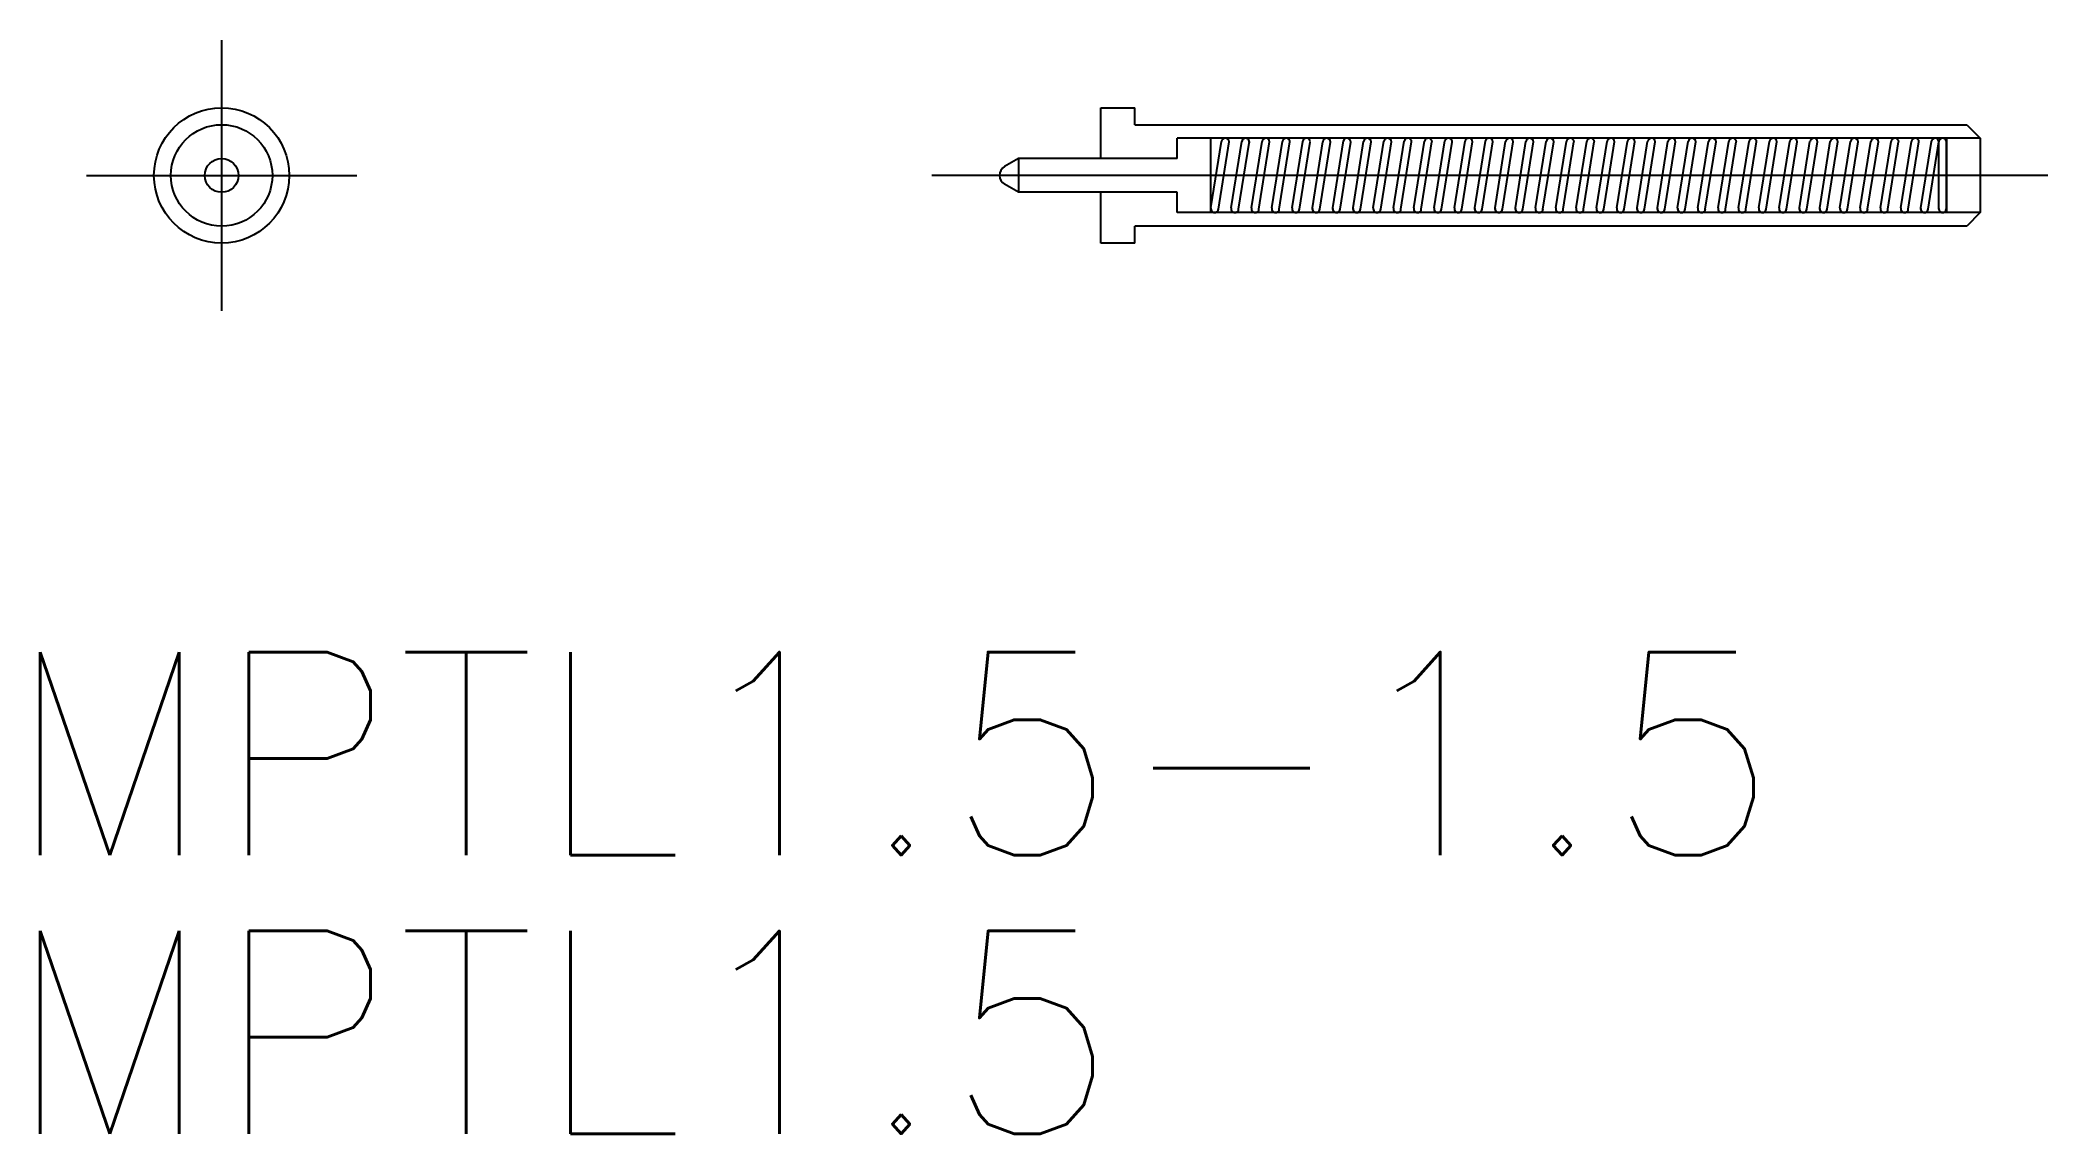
# Model space of a CAD drawing. Extents: x -2.7 to 27, y -14.2 to 2.
import ezdxf

# ---------------------------------------------------------------- set-up
doc = ezdxf.new("R2010")
doc.units = 0
doc.linetypes.add('CENTER', pattern=[50.8, 31.75, -6.35, 6.35, -6.35])
doc.linetypes.add('DASHED', pattern=[19.05, 12.7, -6.35])
doc.layers.get('0').update_dxf_attribs({"linetype": 'CONTINUOUS'})
doc.layers.add('CENTER', color=1, linetype='CENTER')
doc.styles.get("Standard").update_dxf_attribs({"font": 'txt.shx', "height": 3, "bigfont": 'bigfont.shx'})

# ---------------------------------------------------------------- blocks, each defined once
blk = doc.blocks.new('*U2')
at = {"color": 7, "linetype": 'CONTINUOUS'}
blk.add_text('MPTL1.5-1.5', height=3, dxfattribs=at).set_placement((-3.197, -10.048))
blk = doc.blocks.new('*U3')
at = {"color": 7, "linetype": 'CONTINUOUS'}
blk.add_text('MPTL1.5', height=3, dxfattribs=at).set_placement((-3.197, -14.17))

msp = doc.modelspace()

# ---------------------------------------------------------------- linework, layer by layer
at = {"color": 7, "linetype": 'CONTINUOUS'}
for p, q in [((13, 1), (13.5, 1)), ((13, 0.25), (13, 1)), ((13.5, 0.75), (13.5, 1)), ((13.5, 0.75), (25.8, 0.75)), ((25.8, 0.75), (26, 0.55)), ((26, 0.55), (14.125, 0.55)), ((14.125, 0.25), (14.125, 0.55)), ((14.625, -0.55), (14.625, 0.55)), ((14.627, -0.48), (14.783, 0.504)), ((14.736, -0.5), (14.895, 0.498)), ((14.927, -0.48), (15.083, 0.504)), ((15.036, -0.5), (15.191, 0.476)), ((15.227, -0.48), (15.383, 0.501)), ((15.336, -0.5), (15.494, 0.495)), ((15.527, -0.48), (15.683, 0.502)), ((15.636, -0.5), (15.794, 0.495)), ((15.827, -0.48), (15.983, 0.504)), ((15.936, -0.5), (16.094, 0.494)), ((16.127, -0.48), (16.282, 0.497)), ((16.236, -0.5), (16.394, 0.494)), ((16.427, -0.48), (16.584, 0.51)), ((16.536, -0.5), (16.694, 0.492)), ((16.727, -0.48), (16.883, 0.504)), ((16.836, -0.5), (16.994, 0.495)), ((17.027, -0.48), (17.184, 0.506)), ((17.136, -0.5), (17.294, 0.495)), ((17.327, -0.48), (17.484, 0.505)), ((17.436, -0.5), (17.594, 0.495)), ((17.627, -0.48), (17.784, 0.505)), ((17.736, -0.5), (17.894, 0.495)), ((17.927, -0.48), (18.084, 0.51)), ((18.036, -0.5), (18.194, 0.492)), ((18.227, -0.48), (18.384, 0.506)), ((18.336, -0.5), (18.494, 0.495)), ((18.527, -0.48), (18.684, 0.505)), ((18.636, -0.5), (18.794, 0.495)), ((18.827, -0.48), (18.983, 0.503)), ((18.936, -0.5), (19.094, 0.495)), ((19.127, -0.48), (19.283, 0.503)), ((19.236, -0.5), (19.394, 0.495)), ((19.427, -0.48), (19.583, 0.503)), ((19.536, -0.5), (19.694, 0.495)), ((19.727, -0.48), (19.883, 0.503)), ((19.836, -0.5), (19.994, 0.495)), ((20.027, -0.48), (20.183, 0.503)), ((20.136, -0.5), (20.294, 0.495)), ((20.327, -0.48), (20.483, 0.503)), ((20.436, -0.5), (20.594, 0.495)), ((20.627, -0.48), (20.783, 0.503)), ((20.736, -0.5), (20.894, 0.495)), ((20.927, -0.48), (21.083, 0.503)), ((21.036, -0.5), (21.194, 0.495)), ((21.227, -0.48), (21.383, 0.503)), ((21.336, -0.5), (21.494, 0.495)), ((21.527, -0.48), (21.683, 0.503)), ((21.636, -0.5), (21.794, 0.495)), ((21.827, -0.48), (21.983, 0.503)), ((21.936, -0.5), (22.094, 0.495)), ((22.127, -0.48), (22.283, 0.503)), ((22.236, -0.5), (22.394, 0.495)), ((22.427, -0.48), (22.583, 0.503)), ((22.536, -0.5), (22.694, 0.495)), ((22.727, -0.48), (22.883, 0.503)), ((22.836, -0.5), (22.994, 0.495)), ((23.027, -0.48), (23.183, 0.503)), ((23.136, -0.5), (23.294, 0.495)), ((23.327, -0.48), (23.483, 0.503)), ((23.436, -0.5), (23.594, 0.495)), ((23.627, -0.48), (23.783, 0.503)), ((23.736, -0.5), (23.894, 0.495)), ((23.927, -0.48), (24.083, 0.503)), ((24.036, -0.5), (24.194, 0.495)), ((24.227, -0.48), (24.383, 0.503)), ((24.336, -0.5), (24.494, 0.495)), ((24.527, -0.48), (24.683, 0.503)), ((24.636, -0.5), (24.794, 0.495)), ((24.827, -0.48), (24.983, 0.503)), ((24.936, -0.5), (25.094, 0.495)), ((25.122, -0.48), (25.278, 0.501)), ((25.231, -0.499), (25.389, 0.495)), ((25.389, -0.5), (25.389, 0.497)), ((25.5, 0.55), (25.5, -0.55)), ((25.5, -0.497), (25.5, 0.497)), ((26, 0.55), (26, -0.55)), ((11.783, 0.25), (11.575, 0.13)), ((14.125, 0.25), (11.783, 0.25)), ((11.783, 0.25), (11.783, -0.25)), ((11.783, -0.25), (11.575, -0.13)), ((14.125, -0.25), (11.783, -0.25)), ((13, -1), (13, -0.25)), ((14.125, -0.55), (14.125, -0.25)), ((26, -0.55), (14.125, -0.55)), ((26, -0.55), (25.8, -0.75)), ((25.8, -0.75), (13.5, -0.75)), ((13.5, -1), (13.5, -0.75)), ((13.5, -1), (13, -1))]:
    msp.add_line(p, q, dxfattribs=at)
for radius in [1, 0.25]:
    msp.add_circle((0, 0), radius, dxfattribs=at)
at = {"color": 3, "linetype": 'DASHED'}
msp.add_circle((0, 0), 0.75, dxfattribs=at)
at = {"color": 7, "linetype": 'CONTINUOUS'}
for centre, radius, start, end in [((14.839, 0.494), 0.056, 4.4468, 173.3709), ((15.139, 0.494), 0.056, 340.8681, 173.3709), ((15.438, 0.494), 0.056, 1.046, 173.3709), ((15.739, 0.494), 0.056, 358.227, 172.308), ((16.038, 0.494), 0.056, 0.2928, 173.3709), ((16.338, 0.494), 0.056, 359.6772, 176.5695), ((16.638, 0.494), 0.056, 358.195, 163.5374), ((16.939, 0.494), 0.056, 1.0459, 173.3709), ((17.238, 0.494), 0.056, 0.7612, 167.576), ((17.538, 0.494), 0.056, 1.046, 168.5491), ((17.839, 0.494), 0.056, 1.046, 168.5491), ((18.138, 0.494), 0.056, 357.9325, 163.2901), ((18.438, 0.494), 0.056, 1.0461, 167.6256), ((18.738, 0.494), 0.056, 1.046, 168.5491), ((19.039, 0.494), 0.056, 1.3315, 170.96), ((19.339, 0.494), 0.056, 1.3315, 170.96), ((19.639, 0.494), 0.056, 1.3315, 170.96), ((19.939, 0.494), 0.056, 1.3315, 170.96), ((20.239, 0.494), 0.056, 1.3315, 170.96), ((20.539, 0.494), 0.056, 1.3315, 170.96), ((20.839, 0.494), 0.056, 1.3315, 170.96), ((21.139, 0.494), 0.056, 1.3315, 170.96), ((21.439, 0.494), 0.056, 1.3315, 170.96), ((21.739, 0.494), 0.056, 1.3315, 170.96), ((22.039, 0.494), 0.056, 1.3315, 170.96), ((22.339, 0.494), 0.056, 1.3315, 170.96), ((22.639, 0.494), 0.056, 1.3315, 170.96), ((22.939, 0.494), 0.056, 1.3315, 170.96), ((23.239, 0.494), 0.056, 1.3315, 170.96), ((23.539, 0.494), 0.056, 1.3315, 170.96), ((23.839, 0.494), 0.056, 1.3315, 170.96), ((24.139, 0.494), 0.056, 1.3315, 170.96), ((24.439, 0.494), 0.056, 1.3315, 170.96), ((24.739, 0.494), 0.056, 1.3315, 170.96), ((25.039, 0.494), 0.056, 1.3315, 170.96), ((25.333, 0.494), 0.056, 358.227, 173.3709), ((25.445, 0.494), 0.0557, 6.3779, 177.2819), ((11.65, 0), 0.15, 120, 240), ((14.681, -0.494), 0.0557, 164.828, 354.6385), ((14.981, -0.494), 0.0557, 164.828, 354.6385), ((15.281, -0.494), 0.0557, 164.828, 354.6385), ((15.581, -0.494), 0.0557, 164.828, 354.6385), ((15.881, -0.494), 0.0557, 164.828, 354.6385), ((16.181, -0.494), 0.0557, 164.828, 354.6385), ((16.481, -0.494), 0.0557, 164.828, 354.6385), ((16.781, -0.494), 0.0557, 164.828, 354.6385), ((17.081, -0.494), 0.0557, 164.828, 354.6385), ((17.381, -0.494), 0.0557, 164.828, 354.6385), ((17.681, -0.494), 0.0557, 164.828, 354.6385), ((17.981, -0.494), 0.0557, 164.828, 354.6385), ((18.281, -0.494), 0.0557, 164.828, 354.6385), ((18.581, -0.494), 0.0557, 164.828, 354.6385), ((18.881, -0.494), 0.0557, 164.828, 354.6385), ((19.181, -0.494), 0.0557, 164.828, 354.6385), ((19.481, -0.494), 0.0557, 164.828, 354.6385), ((19.781, -0.494), 0.0557, 164.828, 354.6385), ((20.081, -0.494), 0.0557, 164.828, 354.6385), ((20.381, -0.494), 0.0557, 164.828, 354.6385), ((20.681, -0.494), 0.0557, 164.828, 354.6385), ((20.981, -0.494), 0.0557, 164.828, 354.6385), ((21.281, -0.494), 0.0557, 164.828, 354.6385), ((21.581, -0.494), 0.0557, 164.828, 354.6385), ((21.881, -0.494), 0.0557, 164.828, 354.6385), ((22.181, -0.494), 0.0557, 164.828, 354.6385), ((22.481, -0.494), 0.0557, 164.828, 354.6385), ((22.781, -0.494), 0.0557, 164.828, 354.6385), ((23.081, -0.494), 0.0557, 164.828, 354.6385), ((23.381, -0.494), 0.0557, 164.828, 354.6385), ((23.681, -0.494), 0.0557, 164.828, 354.6385), ((23.981, -0.494), 0.0557, 164.828, 354.6385), ((24.281, -0.494), 0.0557, 164.828, 354.6385), ((24.581, -0.494), 0.0557, 164.828, 354.6385), ((24.881, -0.494), 0.0557, 164.828, 354.6385), ((25.175, -0.494), 0.0557, 164.828, 354.6385), ((25.444, -0.494), 0.0557, 173.868, 3.6785)]:
    msp.add_arc(centre, radius, start, end, dxfattribs=at)
at = {"layer": 'CENTER', "color": 1, "linetype": 'CENTER'}
for p, q in [((0, 2), (0, -2)), ((-2, 0), (2, 0)), ((27, 0), (10.5, 0))]:
    msp.add_line(p, q, dxfattribs=at)

# ---------------------------------------------------------------- block references
at = {"color": 7, "linetype": 'CONTINUOUS'}
for name in ['*U2', '*U3']:
    msp.add_blockref(name, (0, 0), dxfattribs=at)

doc.saveas('drawing.dxf')
